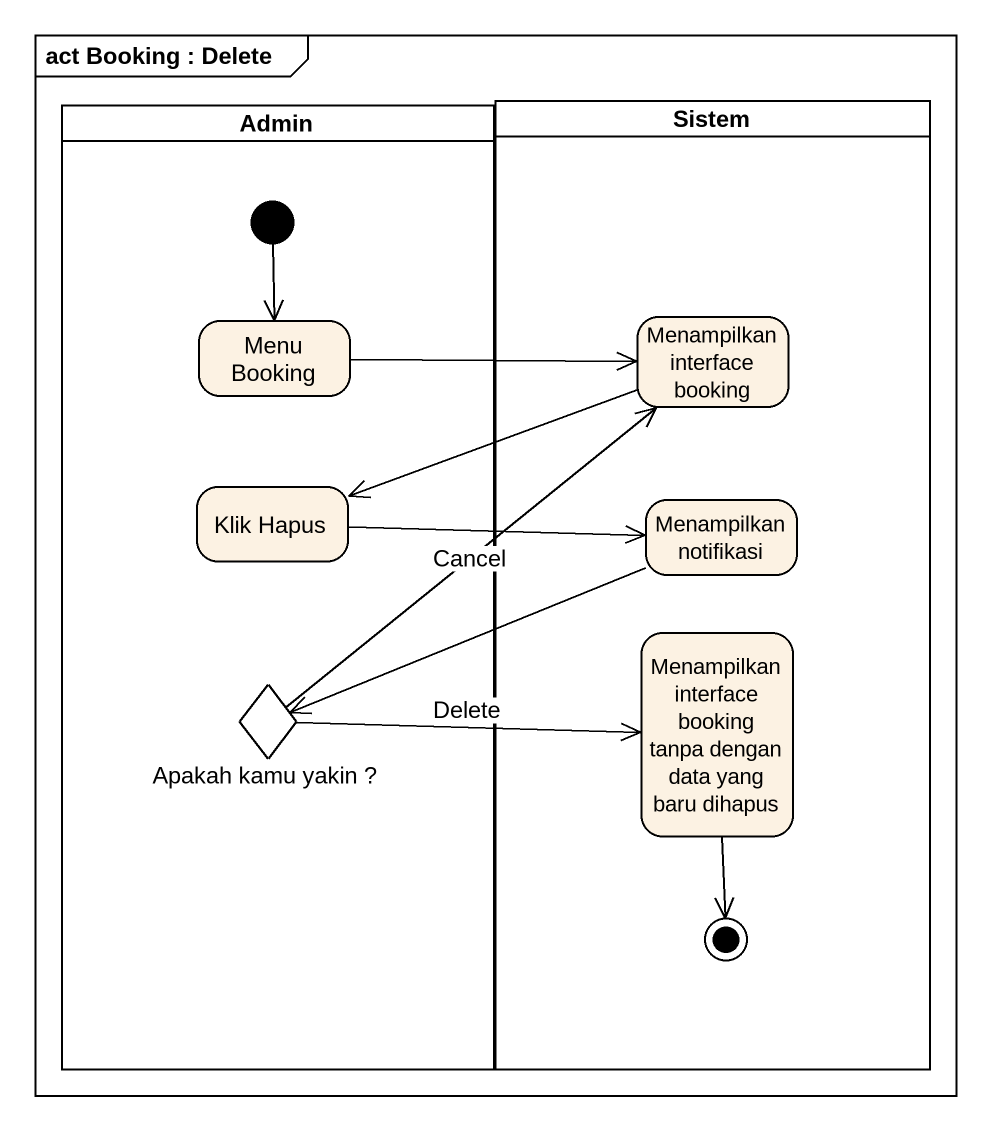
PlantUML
@startuml
mainframe act Booking : Delete
hide empty description
state Admin <<partition>> {
  state "Menu Booking" as Menu_Booking
  state "Klik Hapus" as Klik_Hapus
  state "Apakah kamu yakin ?" as Apakah_kamu_yakin <<choice>>
  [*] --> Menu_Booking
}
state Sistem <<partition>> {
  state "Menampilkan interface booking" as Menampilkan_interface
  state "Menampilkan notifikasi" as Menampilkan_notifikasi
  state "Menampilkan interface booking tanpa dengan data yang baru dihapus" as Menampilkan_interface_2
  Menampilkan_interface_2 --> [*]
}
Menu_Booking -right-> Menampilkan_interface
Menampilkan_interface -left-> Klik_Hapus
Klik_Hapus -right-> Menampilkan_notifikasi
Menampilkan_notifikasi -left-> Apakah_kamu_yakin
Apakah_kamu_yakin -up-> Menampilkan_interface : Cancel
Apakah_kamu_yakin -right-> Menampilkan_interface_2 : Delete
@enduml
